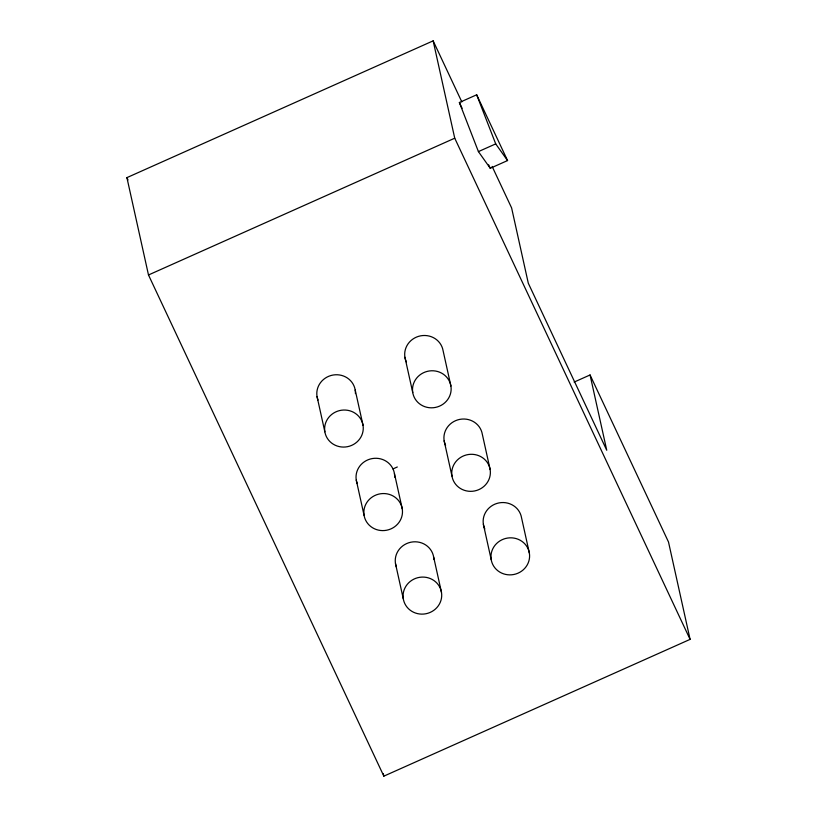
<?xml version="1.0" encoding="UTF-8"?>
<svg xmlns="http://www.w3.org/2000/svg" width="817" height="817" viewBox="0 0 817 817"><rect width="100%" height="100%" fill="white"/><g stroke="black" fill="none" stroke-linecap="round" stroke-linejoin="round"><path stroke-width="1.23" d="M574.137 382.08L590.058 374.962L668.51 542.028L690.089 639.374L383.847 776.15L148.49 274.972L126.911 177.626L433.153 40.85L461.83 101.911M459.379 102.513L476.679 94.792L507.561 160.561L490.261 168.292L478.415 151.605L459.379 102.513L462.085 108.283M148.49 274.972L454.732 138.196L433.153 40.85M478.415 151.605L495.715 143.884L507.561 160.561M392.987 468.917L397.317 466.987M492.13 166.433L511.605 207.906L528.293 283.203L606.745 450.259L590.058 374.962M488.637 164.83L490.261 168.292M454.732 138.196L690.089 639.374M126.911 177.626L127.993 179.944M476.679 94.792L495.715 143.884M529.365 553.078A19.363 18.485 -12.5 0 0 498.104 542.192A19.363 18.485 -12.5 0 0 503.374 573.779A19.363 18.485 -12.5 0 0 529.365 553.078L521.552 517.804A19.363 18.485 -12.5 0 0 496.961 503.415A19.363 18.485 -12.5 0 0 484.818 528.956M490.139 469.55A19.363 18.485 -12.5 0 0 458.878 458.664A19.363 18.485 -12.5 0 0 464.148 490.251A19.363 18.485 -12.5 0 0 490.139 469.55L482.326 434.266A19.363 18.485 -12.5 0 0 457.734 419.887A19.363 18.485 -12.5 0 0 445.592 445.428M483.378 524.351L491.201 559.625M450.913 386.022A19.363 18.485 -12.5 0 0 419.652 375.136A19.363 18.485 -12.5 0 0 424.922 406.723A19.363 18.485 -12.5 0 0 450.913 386.022L443.1 350.738A19.363 18.485 -12.5 0 0 418.508 336.359A19.363 18.485 -12.5 0 0 406.366 361.9M444.152 440.812L451.975 476.097M404.926 357.284L412.748 392.568M433.653 557.061L441.476 592.335A19.363 18.485 -12.5 0 1 415.485 613.036A19.363 18.485 -12.5 0 1 410.216 581.449A19.363 18.485 -12.5 0 1 441.476 592.335M394.427 473.523L402.25 508.807A19.363 18.485 -12.5 0 1 376.259 529.508A19.363 18.485 -12.5 0 1 370.989 497.921A19.363 18.485 -12.5 0 1 402.25 508.807M395.489 563.607L403.302 598.881M355.201 389.995L363.024 425.279A19.363 18.485 -12.5 0 1 337.033 445.98A19.363 18.485 -12.5 0 1 331.763 414.393A19.363 18.485 -12.5 0 1 363.024 425.279M356.263 480.069L364.076 515.353M317.037 396.541L324.849 431.825M383.306 773.689L383.847 776.15M357.223 483.572A19.363 18.485 -12.5 0 1 372.307 458.562A19.363 18.485 -12.5 0 1 394.652 477.159M317.997 400.044A19.363 18.485 -12.5 0 1 333.081 375.034A19.363 18.485 -12.5 0 1 355.426 393.62M396.449 567.1A19.363 18.485 -12.5 0 1 410.9 542.202A19.363 18.485 -12.5 0 1 433.888 559.461"/></g></svg>
